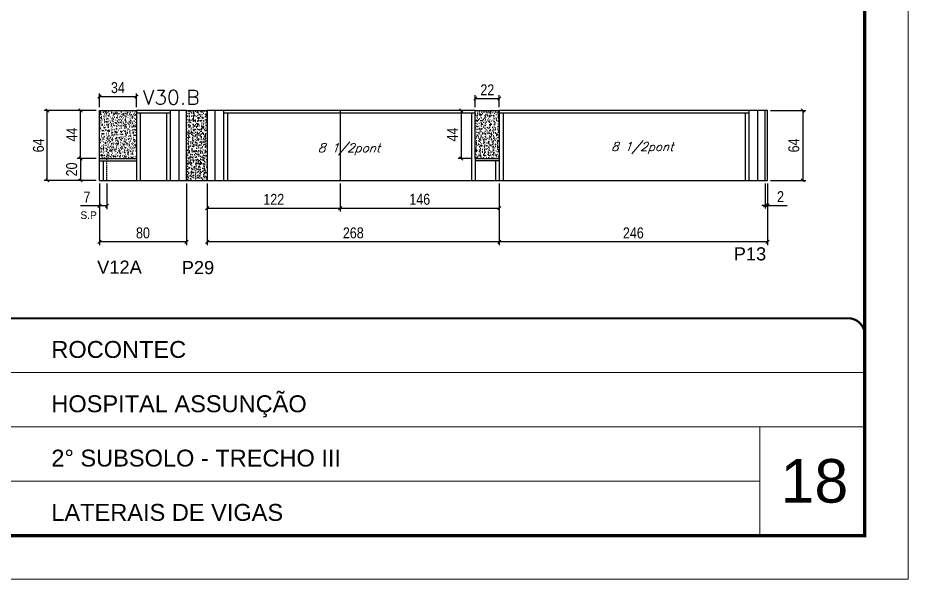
# Model space of a CAD drawing. Extents: x 137137 to 143418, y 10464 to 34486.
# Drawn here: x 139404 to 140221, y 28841 to 29356 of the extents above; entities that cross this region are included whole.
import ezdxf

# ---------------------------------------------------------------- set-up
doc = ezdxf.new("R2010")
doc.units = 0
for name, pattern in [('CONTINUO', [0]), ('DASHED', [0.75, 0.5, -0.25]), ('HIDDEN', [0.375, 0.25, -0.125])]:
    doc.linetypes.add(name, pattern=pattern)
doc.layers.add('00-FELIPE', color=2, linetype='Continuous', lineweight=13, plot=False)
for name, color, linetype in [('5', 5, 'Continuous'), ('COTA', 241, 'Continuous'), ('cotas', 4, 'Continuous'), ('Painéis', 200, 'Continuous'), ('SARR_2.2x7', 40, 'Continuous'), ('SARR_3.5x7', 81, 'Continuous'), ('texto', 7, 'Continuous')]:
    doc.layers.add(name, color=color, linetype=linetype)
for name, color, linetype, lineweight in [('CARIMBO', 255, 'Continuous', 9), ('Folhas', 255, 'Continuous', 9), ('SARRAFO DE PRESSAO', 251, 'DASHED', 9), ('Texto Seção', 7, 'Continuous', 15)]:
    doc.layers.add(name, color=color, linetype=linetype, lineweight=lineweight)
doc.styles.add('ARIAL', font='arial.ttf')
doc.styles.add('COTA TECNICA', font='techl___.ttf', dxfattribs={"height": 10})
doc.styles.add('REGUA-120', font='ROMANS.shx', dxfattribs={"height": 15})
doc.styles.add('Romans', font='romans.shx')
doc.styles.add('ROMAS860', font='ROMAS860.SHX')
doc.styles.get("Standard").update_dxf_attribs({"font": 'arial.ttf'})
doc.dimstyles.new('PAINEL', dxfattribs={"dimtxt": 10, "dimasz": 3, "dimexe": 3, "dimexo": 3, "dimgap": 3, "dimtad": 1, "dimdec": 1, "dimzin": 12, "dimdsep": 46, "dimtxsty": 'COTA TECNICA', "dimblk1": 'OBLIQUE', "dimblk2": 'OBLIQUE', "dimsah": 1, "dimcen": 0.9, "dimclrd": 4, "dimclre": 4, "dimclrt": 240, "dimadec": 1, "dimazin": 3, "dimtfac": 1, "dimtdec": 1, "dimtmove": 0, "dimatfit": 3, "dimfxl": 1, "dimtolj": 1, "dimtzin": 12, "dimarcsym": 0})
pattern_1 = [(50, (6294.8964, -1580.626), (5.46554007, -0.47817257), [0.5715, -6.2865]), (355, (6294.8964, -1580.626), (-1.05730264, 5.73170536), [0.4572, -5.02921753]), (100.4514447, (6295.352, -1580.666), (4.40823741, 5.25353256), [0.48570026, -5.34270734]), (46.1842, (6294.8964, -1579.102), (8.13237123, -1.26126984), [0.85725, -9.42975]), (96.6355576, (6295.574, -1579.207), (7.122124, 7.42278374), [0.7285507, -8.01406824]), (351.184151, (6294.8964, -1579.102), (7.122124, 7.42278374), [0.685799, -7.54379196]), (21, (6295.6584, -1579.483), (4.54843174, -3.06795595), [0.5715, -6.2865]), (326, (6295.6584, -1579.483), (1.85406085, 5.52563898), [0.4572, -5.0292]), (71.451445, (6296.0375, -1579.739), (6.40249258, 2.45768307), [0.48570026, -5.34269813]), (37.5, (6294.8964, -1580.6262), (0.092658098, 2.536651166), [0, -4.96824, 0, -5.1054, 0, -5.04825]), (7.5, (6294.8964, -1580.6262), (2.004589875, 3.005417245), [0, -2.91084, 0, -4.85394, 0, -1.92405]), (327.5, (6293.1972, -1580.6262), (4.067717855, -0.17186232), [0, -1.905, 0, -5.9436, 0, -7.8867]), (317.5, (6292.435, -1580.626), (4.44387544, 0.76279473), [0, -2.4765, 0, -3.94716, 0, -5.6007])]

# ---------------------------------------------------------------- blocks, each defined once
blk = doc.blocks.new('_Oblique')
at = {"color": 0, "linetype": 'ByBlock', "lineweight": -2}
blk.add_line((-0.5, -0.5), (0.5, 0.5), dxfattribs=at)
blk = doc.blocks.new('*D202')
at = {"layer": 'COTA', "color": 4, "linetype": 'ByBlock', "lineweight": -2, "transparency": 16777216}
for p, q in [((139478.57, 29204.17), (139478.57, 29180.74)), ((139485.57, 29204.17), (139485.57, 29180.74)), ((139478.57, 29183.74), (139461.27, 29183.74)), ((139485.57, 29183.74), (139478.57, 29183.74))]:
    blk.add_line(p, q, dxfattribs=at)
at = {"layer": 'Defpoints', "color": 0, "linetype": 'ByBlock', "transparency": 16777216}
for p in [(139478.57, 29207.17), (139485.57, 29207.17), (139485.57, 29183.74)]:
    blk.add_point(p, dxfattribs=at)
at = {"layer": 'COTA', "color": 4, "linetype": 'ByBlock', "lineweight": -2, "transparency": 16777216, "xscale": 3, "yscale": 3, "zscale": 3, "rotation": 180}
blk.add_blockref('_Oblique', (139478.57, 29183.74), dxfattribs=at)
at = {"layer": 'COTA', "color": 4, "linetype": 'ByBlock', "lineweight": -2, "transparency": 16777216, "xscale": 3, "yscale": 3, "zscale": 3}
blk.add_blockref('_Oblique', (139485.57, 29183.74), dxfattribs=at)
at = {"layer": 'COTA', "color": 240, "linetype": 'ByBlock', "transparency": 16777216, "insert": (139467.14, 29191.82), "char_height": 10, "attachment_point": 5, "style": 'COTA TECNICA'}
blk.add_mtext('\\A1;7', dxfattribs=at)
blk = doc.blocks.new('*D745')
at = {"layer": 'COTA', "color": 4, "linetype": 'ByBlock', "lineweight": -2, "transparency": 16777216}
for p, q in [((139845.57, 29204.17), (139845.57, 29147.81)), ((140091.57, 29204.17), (140091.57, 29147.81)), ((140091.57, 29150.81), (139845.57, 29150.81))]:
    blk.add_line(p, q, dxfattribs=at)
at = {"layer": 'Defpoints', "color": 0, "linetype": 'ByBlock', "transparency": 16777216}
for p in [(139845.57, 29207.17), (140091.57, 29207.17), (139845.57, 29150.81)]:
    blk.add_point(p, dxfattribs=at)
at = {"layer": 'COTA', "color": 4, "linetype": 'ByBlock', "lineweight": -2, "transparency": 16777216, "xscale": 3, "yscale": 3, "zscale": 3, "rotation": 180}
blk.add_blockref('_Oblique', (139845.57, 29150.81), dxfattribs=at)
at = {"layer": 'COTA', "color": 4, "linetype": 'ByBlock', "lineweight": -2, "transparency": 16777216, "xscale": 3, "yscale": 3, "zscale": 3}
blk.add_blockref('_Oblique', (140091.57, 29150.81), dxfattribs=at)
at = {"layer": 'COTA', "color": 240, "linetype": 'ByBlock', "transparency": 16777216, "insert": (139968.57, 29158.91), "char_height": 10, "attachment_point": 5, "style": 'COTA TECNICA'}
blk.add_mtext('\\A1;246', dxfattribs=at)
blk = doc.blocks.new('*D746')
at = {"layer": 'COTA', "color": 4, "linetype": 'ByBlock', "lineweight": -2, "transparency": 16777216}
for p, q in [((139577.57, 29204.17), (139577.57, 29147.81)), ((139845.57, 29204.17), (139845.57, 29147.81)), ((139845.57, 29150.81), (139577.57, 29150.81))]:
    blk.add_line(p, q, dxfattribs=at)
at = {"layer": 'Defpoints', "color": 0, "linetype": 'ByBlock', "transparency": 16777216}
for p in [(139577.57, 29207.17), (139845.57, 29207.17), (139577.57, 29150.81)]:
    blk.add_point(p, dxfattribs=at)
at = {"layer": 'COTA', "color": 4, "linetype": 'ByBlock', "lineweight": -2, "transparency": 16777216, "xscale": 3, "yscale": 3, "zscale": 3, "rotation": 180}
blk.add_blockref('_Oblique', (139577.57, 29150.81), dxfattribs=at)
at = {"layer": 'COTA', "color": 4, "linetype": 'ByBlock', "lineweight": -2, "transparency": 16777216, "xscale": 3, "yscale": 3, "zscale": 3}
blk.add_blockref('_Oblique', (139845.57, 29150.81), dxfattribs=at)
at = {"layer": 'COTA', "color": 240, "linetype": 'ByBlock', "transparency": 16777216, "insert": (139711.57, 29158.93), "char_height": 10, "attachment_point": 5, "style": 'COTA TECNICA'}
blk.add_mtext('\\A1;268', dxfattribs=at)
blk = doc.blocks.new('*D747')
at = {"layer": 'COTA', "color": 4, "linetype": 'ByBlock', "lineweight": -2, "transparency": 16777216}
for p, q in [((139478.57, 29204.17), (139478.57, 29147.81)), ((139558.57, 29204.17), (139558.57, 29147.81)), ((139558.57, 29150.81), (139478.57, 29150.81))]:
    blk.add_line(p, q, dxfattribs=at)
at = {"layer": 'Defpoints', "color": 0, "linetype": 'ByBlock', "transparency": 16777216}
for p in [(139478.57, 29207.17), (139558.57, 29207.17), (139478.57, 29150.81)]:
    blk.add_point(p, dxfattribs=at)
at = {"layer": 'COTA', "color": 4, "linetype": 'ByBlock', "lineweight": -2, "transparency": 16777216, "xscale": 3, "yscale": 3, "zscale": 3, "rotation": 180}
blk.add_blockref('_Oblique', (139478.57, 29150.81), dxfattribs=at)
at = {"layer": 'COTA', "color": 4, "linetype": 'ByBlock', "lineweight": -2, "transparency": 16777216, "xscale": 3, "yscale": 3, "zscale": 3}
blk.add_blockref('_Oblique', (139558.57, 29150.81), dxfattribs=at)
at = {"layer": 'COTA', "color": 240, "linetype": 'ByBlock', "transparency": 16777216, "insert": (139518.57, 29158.93), "char_height": 10, "attachment_point": 5, "style": 'COTA TECNICA'}
blk.add_mtext('\\A1;80', dxfattribs=at)
blk = doc.blocks.new('*D748')
at = {"layer": 'cotas', "color": 4, "linetype": 'ByBlock', "lineweight": -2, "transparency": 16777216}
for p, q in [((139478.57, 29274.17), (139478.57, 29286.95)), ((139478.57, 29283.95), (139512.57, 29283.95)), ((139512.57, 29274.17), (139512.57, 29286.95))]:
    blk.add_line(p, q, dxfattribs=at)
at = {"layer": 'Defpoints', "color": 0, "linetype": 'ByBlock', "transparency": 16777216}
for p in [(139512.57, 29283.95), (139478.57, 29271.17), (139512.57, 29271.17)]:
    blk.add_point(p, dxfattribs=at)
at = {"layer": 'cotas', "color": 4, "linetype": 'ByBlock', "lineweight": -2, "transparency": 16777216, "xscale": 3, "yscale": 3, "zscale": 3, "rotation": 180}
blk.add_blockref('_Oblique', (139478.57, 29283.95), dxfattribs=at)
at = {"layer": 'cotas', "color": 4, "linetype": 'ByBlock', "lineweight": -2, "transparency": 16777216, "xscale": 3, "yscale": 3, "zscale": 3}
blk.add_blockref('_Oblique', (139512.57, 29283.95), dxfattribs=at)
at = {"layer": 'cotas', "color": 240, "linetype": 'ByBlock', "transparency": 16777216, "insert": (139495.57, 29292.16), "char_height": 10, "attachment_point": 5, "style": 'COTA TECNICA'}
blk.add_mtext('\\A1;34', dxfattribs=at)
blk = doc.blocks.new('*D203')
at = {"layer": 'cotas', "color": 4, "linetype": 'ByBlock', "lineweight": -2, "transparency": 16777216}
for p, q in [((139475.57, 29227.17), (139458.28, 29227.17)), ((139461.28, 29227.17), (139461.28, 29207.17)), ((139475.57, 29207.17), (139458.28, 29207.17))]:
    blk.add_line(p, q, dxfattribs=at)
at = {"layer": 'Defpoints', "color": 0, "linetype": 'ByBlock', "transparency": 16777216}
for p in [(139478.57, 29227.17), (139461.28, 29207.17), (139478.57, 29207.17)]:
    blk.add_point(p, dxfattribs=at)
at = {"layer": 'cotas', "color": 4, "linetype": 'ByBlock', "lineweight": -2, "transparency": 16777216, "xscale": 3, "yscale": 3, "zscale": 3}
for p, rotation in [((139461.28, 29227.17), 90), ((139461.28, 29207.17), 270)]:
    blk.add_blockref('_Oblique', p, dxfattribs=dict(at, rotation=rotation))
at = {"layer": 'cotas', "color": 240, "linetype": 'ByBlock', "transparency": 16777216, "insert": (139453.18, 29217.17), "char_height": 10, "attachment_point": 5, "rotation": 90, "style": 'COTA TECNICA'}
blk.add_mtext('\\A1;20', dxfattribs=at)
blk = doc.blocks.new('*D749')
at = {"layer": 'cotas', "color": 4, "linetype": 'ByBlock', "lineweight": -2, "transparency": 16777216}
for p, q in [((139475.57, 29271.17), (139458.28, 29271.17)), ((139461.28, 29227.17), (139461.28, 29271.17)), ((139475.57, 29227.17), (139458.28, 29227.17))]:
    blk.add_line(p, q, dxfattribs=at)
at = {"layer": 'Defpoints', "color": 0, "linetype": 'ByBlock', "transparency": 16777216}
for p in [(139461.28, 29271.17), (139478.57, 29271.17), (139478.57, 29227.17)]:
    blk.add_point(p, dxfattribs=at)
at = {"layer": 'cotas', "color": 4, "linetype": 'ByBlock', "lineweight": -2, "transparency": 16777216, "xscale": 3, "yscale": 3, "zscale": 3}
for p, rotation in [((139461.28, 29271.17), 90), ((139461.28, 29227.17), 270)]:
    blk.add_blockref('_Oblique', p, dxfattribs=dict(at, rotation=rotation))
at = {"layer": 'cotas', "color": 240, "linetype": 'ByBlock', "transparency": 16777216, "insert": (139453.21, 29249.17), "char_height": 10, "attachment_point": 5, "rotation": 90, "style": 'COTA TECNICA'}
blk.add_mtext('\\A1;44', dxfattribs=at)
blk = doc.blocks.new('*D204')
at = {"layer": 'cotas', "color": 4, "linetype": 'ByBlock', "lineweight": -2, "transparency": 16777216}
for p, q in [((139475.57, 29271.17), (139427.81, 29271.17)), ((139430.81, 29207.17), (139430.81, 29271.17)), ((139475.57, 29207.17), (139427.81, 29207.17))]:
    blk.add_line(p, q, dxfattribs=at)
at = {"layer": 'Defpoints', "color": 0, "linetype": 'ByBlock', "transparency": 16777216}
for p in [(139430.81, 29271.17), (139478.57, 29271.17), (139478.57, 29207.17)]:
    blk.add_point(p, dxfattribs=at)
at = {"layer": 'cotas', "color": 4, "linetype": 'ByBlock', "lineweight": -2, "transparency": 16777216, "xscale": 3, "yscale": 3, "zscale": 3}
for p, rotation in [((139430.81, 29271.17), 90), ((139430.81, 29207.17), 270)]:
    blk.add_blockref('_Oblique', p, dxfattribs=dict(at, rotation=rotation))
at = {"layer": 'cotas', "color": 240, "linetype": 'ByBlock', "transparency": 16777216, "insert": (139422.7, 29239.17), "char_height": 10, "attachment_point": 5, "rotation": 90, "style": 'COTA TECNICA'}
blk.add_mtext('\\A1;64', dxfattribs=at)
blk = doc.blocks.new('*D750')
at = {"layer": 'cotas', "color": 4, "linetype": 'ByBlock', "lineweight": -2, "transparency": 16777216}
for p, q in [((139820.57, 29271.17), (139807.67, 29271.17)), ((139810.67, 29271.17), (139810.67, 29227.17)), ((139820.57, 29227.17), (139807.67, 29227.17))]:
    blk.add_line(p, q, dxfattribs=at)
at = {"layer": 'Defpoints', "color": 0, "linetype": 'ByBlock', "transparency": 16777216}
for p in [(139823.57, 29271.17), (139810.67, 29227.17), (139823.57, 29227.17)]:
    blk.add_point(p, dxfattribs=at)
at = {"layer": 'cotas', "color": 4, "linetype": 'ByBlock', "lineweight": -2, "transparency": 16777216, "xscale": 3, "yscale": 3, "zscale": 3}
for p, rotation in [((139810.67, 29271.17), 90), ((139810.67, 29227.17), 270)]:
    blk.add_blockref('_Oblique', p, dxfattribs=dict(at, rotation=rotation))
at = {"layer": 'cotas', "color": 240, "linetype": 'ByBlock', "transparency": 16777216, "insert": (139802.6, 29249.17), "char_height": 10, "attachment_point": 5, "rotation": 90, "style": 'COTA TECNICA'}
blk.add_mtext('\\A1;44', dxfattribs=at)
blk = doc.blocks.new('*D751')
at = {"layer": 'cotas', "color": 4, "linetype": 'ByBlock', "lineweight": -2, "transparency": 16777216}
for p, q in [((139823.57, 29274.17), (139823.57, 29285.18)), ((139845.57, 29274.17), (139845.57, 29285.18)), ((139823.57, 29282.18), (139845.57, 29282.18))]:
    blk.add_line(p, q, dxfattribs=at)
at = {"layer": 'Defpoints', "color": 0, "linetype": 'ByBlock', "transparency": 16777216}
for p in [(139845.57, 29282.18), (139823.57, 29271.17), (139845.57, 29271.17)]:
    blk.add_point(p, dxfattribs=at)
at = {"layer": 'cotas', "color": 4, "linetype": 'ByBlock', "lineweight": -2, "transparency": 16777216, "xscale": 3, "yscale": 3, "zscale": 3, "rotation": 180}
blk.add_blockref('_Oblique', (139823.57, 29282.18), dxfattribs=at)
at = {"layer": 'cotas', "color": 4, "linetype": 'ByBlock', "lineweight": -2, "transparency": 16777216, "xscale": 3, "yscale": 3, "zscale": 3}
blk.add_blockref('_Oblique', (139845.57, 29282.18), dxfattribs=at)
at = {"layer": 'cotas', "color": 240, "linetype": 'ByBlock', "transparency": 16777216, "insert": (139834.57, 29290.18), "char_height": 10, "attachment_point": 5, "style": 'COTA TECNICA'}
blk.add_mtext('\\A1;22', dxfattribs=at)
blk = doc.blocks.new('*D752')
at = {"layer": 'cotas', "color": 4, "linetype": 'ByBlock', "lineweight": -2, "transparency": 16777216}
for p, q in [((140094.57, 29271.17), (140126.99, 29271.17)), ((140123.99, 29271.17), (140123.99, 29207.17)), ((140094.57, 29207.17), (140126.99, 29207.17))]:
    blk.add_line(p, q, dxfattribs=at)
at = {"layer": 'Defpoints', "color": 0, "linetype": 'ByBlock', "transparency": 16777216}
for p in [(140091.57, 29271.17), (140091.57, 29207.17), (140123.99, 29207.17)]:
    blk.add_point(p, dxfattribs=at)
at = {"layer": 'cotas', "color": 4, "linetype": 'ByBlock', "lineweight": -2, "transparency": 16777216, "xscale": 3, "yscale": 3, "zscale": 3}
for p, rotation in [((140123.99, 29271.17), 90), ((140123.99, 29207.17), 270)]:
    blk.add_blockref('_Oblique', p, dxfattribs=dict(at, rotation=rotation))
at = {"layer": 'cotas', "color": 240, "linetype": 'ByBlock', "transparency": 16777216, "insert": (140115.89, 29239.17), "char_height": 10, "attachment_point": 5, "rotation": 90, "style": 'COTA TECNICA'}
blk.add_mtext('\\A1;64', dxfattribs=at)
blk = doc.blocks.new('*D753')
at = {"layer": 'cotas', "color": 4, "linetype": 'ByBlock', "lineweight": -2, "transparency": 16777216}
for p, q in [((139577.57, 29204.17), (139577.57, 29178.67)), ((139699.57, 29204.17), (139699.57, 29178.67)), ((139577.57, 29181.67), (139699.57, 29181.67))]:
    blk.add_line(p, q, dxfattribs=at)
at = {"layer": 'Defpoints', "color": 0, "linetype": 'ByBlock', "transparency": 16777216}
for p in [(139577.57, 29207.17), (139699.57, 29207.17), (139699.57, 29181.67)]:
    blk.add_point(p, dxfattribs=at)
at = {"layer": 'cotas', "color": 4, "linetype": 'ByBlock', "lineweight": -2, "transparency": 16777216, "xscale": 3, "yscale": 3, "zscale": 3, "rotation": 180}
blk.add_blockref('_Oblique', (139577.57, 29181.67), dxfattribs=at)
at = {"layer": 'cotas', "color": 4, "linetype": 'ByBlock', "lineweight": -2, "transparency": 16777216, "xscale": 3, "yscale": 3, "zscale": 3}
blk.add_blockref('_Oblique', (139699.57, 29181.67), dxfattribs=at)
at = {"layer": 'cotas', "color": 240, "linetype": 'ByBlock', "transparency": 16777216, "insert": (139638.57, 29189.73), "char_height": 10, "attachment_point": 5, "style": 'COTA TECNICA'}
blk.add_mtext('\\A1;122', dxfattribs=at)
blk = doc.blocks.new('*D205')
at = {"layer": 'cotas', "color": 4, "linetype": 'ByBlock', "lineweight": -2, "transparency": 16777216}
for p, q in [((139699.57, 29204.17), (139699.57, 29178.67)), ((139845.57, 29204.17), (139845.57, 29178.67)), ((139699.57, 29181.67), (139845.57, 29181.67))]:
    blk.add_line(p, q, dxfattribs=at)
at = {"layer": 'Defpoints', "color": 0, "linetype": 'ByBlock', "transparency": 16777216}
for p in [(139699.57, 29207.17), (139845.57, 29207.17), (139845.57, 29181.67)]:
    blk.add_point(p, dxfattribs=at)
at = {"layer": 'cotas', "color": 4, "linetype": 'ByBlock', "lineweight": -2, "transparency": 16777216, "xscale": 3, "yscale": 3, "zscale": 3, "rotation": 180}
blk.add_blockref('_Oblique', (139699.57, 29181.67), dxfattribs=at)
at = {"layer": 'cotas', "color": 4, "linetype": 'ByBlock', "lineweight": -2, "transparency": 16777216, "xscale": 3, "yscale": 3, "zscale": 3}
blk.add_blockref('_Oblique', (139845.57, 29181.67), dxfattribs=at)
at = {"layer": 'cotas', "color": 240, "linetype": 'ByBlock', "transparency": 16777216, "insert": (139772.57, 29189.77), "char_height": 10, "attachment_point": 5, "style": 'COTA TECNICA'}
blk.add_mtext('\\A1;146', dxfattribs=at)
blk = doc.blocks.new('9999999999')
at = {"color": 30, "linetype": 'CONTINUO'}
for p, q in [((98564.56, 34379.64), (99583.98, 34379.64)), ((98564.56, 34329.83), (99487.98, 34329.83)), ((99583.98, 34329.83), (99487.98, 34329.83)), ((99487.98, 34329.83), (99487.98, 34230.21)), ((98564.56, 34280.02), (99487.98, 34280.02))]:
    blk.add_line(p, q, dxfattribs=at)
at = {"color": 30, "linetype": 'CONTINUO', "const_width": 2}
blk.add_lwpolyline([(99583.98, 34230.21), (99583.98, 34414.45, 0.414214), (99568.98, 34429.45), (98228.98, 34429.45, 0.414214), (98213.98, 34414.45), (98213.98, 34245.21, 0.414214), (98228.98, 34230.21), (99583.98, 34230.21)], format="xyb", dxfattribs=at)
at = {"layer": 'Folhas'}
blk.add_lwpolyline([(98138.98, 34190.21), (99623.98, 34190.21), (99623.98, 35240.21), (98138.98, 35240.21)], close=True, dxfattribs=at)
at = {"layer": 'Folhas', "color": 30, "const_width": 3}
blk.add_lwpolyline([(98213.98, 34230.21), (99583.98, 34230.21), (99583.98, 35200.21), (98213.98, 35200.21)], close=True, dxfattribs=at)
at = {"color": 7, "linetype": 'Continuous', "ltscale": 5, "style": 'ARIAL'}
for s, height, p in [('ROCONTEC', 15.483, (98837.68, 34393.13)), ('HOSPITAL ASSUNÇÃO', 15.4829, (98837.68, 34343.32)), ('2° SUBSOLO - TRECHO III', 15.4829, (98837.68, 34293.51)), ('LATERAIS DE VIGAS', 15.4829, (98837.68, 34243.7))]:
    blk.add_text(s, height=height, dxfattribs=at).set_placement(p)
blk = doc.blocks.new('*D913')
at = {"layer": '00-FELIPE', "color": 4, "lineweight": -2, "transparency": 16777216}
for p, q in [((140089.57, 29204.17), (140089.57, 29181.26)), ((140091.57, 29204.17), (140091.57, 29181.26)), ((140089.57, 29184.26), (140086.57, 29184.26)), ((140089.57, 29184.26), (140091.57, 29184.26)), ((140091.57, 29184.26), (140109.69, 29184.26))]:
    blk.add_line(p, q, dxfattribs=at)
at = {"layer": 'Defpoints', "color": 0, "transparency": 16777216}
for p in [(140089.57, 29207.17), (140091.57, 29207.17), (140091.57, 29184.26)]:
    blk.add_point(p, dxfattribs=at)
at = {"layer": '00-FELIPE', "color": 4, "lineweight": -2, "transparency": 16777216, "xscale": 3, "yscale": 3, "zscale": 3}
blk.add_blockref('_Oblique', (140089.57, 29184.26), dxfattribs=at)
at = {"layer": '00-FELIPE', "color": 4, "lineweight": -2, "transparency": 16777216, "xscale": 3, "yscale": 3, "zscale": 3, "rotation": 180}
blk.add_blockref('_Oblique', (140091.57, 29184.26), dxfattribs=at)
at = {"layer": '00-FELIPE', "color": 240, "transparency": 16777216, "insert": (140103.63, 29192.26), "char_height": 10, "attachment_point": 5, "style": 'COTA TECNICA'}
blk.add_mtext('\\A1;2', dxfattribs=at)

msp = doc.modelspace()

# ---------------------------------------------------------------- hatches: boundary and pattern name
at = {"layer": 'COTA', "linetype": 'ByBlock'}
h = msp.add_hatch(dxfattribs=at)
h.set_pattern_fill('AR-CONC', color=256, scale=0.03)
h.set_pattern_definition(pattern_1)
h.paths.add_polyline_path([(139512.57, 29271.17), (139478.57, 29271.17), (139478.57, 29227.17), (139512.57, 29227.17)])
h = msp.add_hatch(dxfattribs=at)
h.set_pattern_fill('AR-CONC', color=256, scale=0.03)
h.set_pattern_definition(pattern_1)
h.paths.add_polyline_path([(139558.57, 29207.17), (139577.57, 29207.17), (139577.57, 29271.17), (139558.57, 29271.17)])
h = msp.add_hatch(dxfattribs=at)
h.set_pattern_fill('AR-CONC', color=256, scale=0.03)
h.set_pattern_definition(pattern_1)
h.paths.add_polyline_path([(139823.57, 29227.17), (139845.57, 29227.17), (139845.57, 29271.17), (139823.57, 29271.17)])

# ---------------------------------------------------------------- linework, layer by layer
for p, q in [((139478.57, 29271.17), (139512.57, 29271.17)), ((139478.57, 29227.17), (139478.57, 29271.17)), ((139558.57, 29271.17), (139577.57, 29271.17)), ((139823.57, 29271.17), (139845.57, 29271.17)), ((139558.57, 29207.17), (139577.57, 29207.17))]:
    msp.add_line(p, q, dxfattribs=at)
at = {"layer": 'Painéis', "linetype": 'ByBlock'}
for p, q in [((139512.57, 29271.17), (139512.57, 29227.17)), ((139558.57, 29271.17), (139512.57, 29271.17)), ((139558.57, 29207.17), (139558.57, 29271.17)), ((139577.57, 29271.17), (139577.57, 29207.17)), ((139823.57, 29271.17), (139577.57, 29271.17)), ((139699.57, 29271.17), (139699.57, 29207.17)), ((139823.57, 29227.17), (139823.57, 29271.17)), ((139845.57, 29271.17), (139845.57, 29207.17)), ((140091.57, 29271.17), (139845.57, 29271.17)), ((140089.57, 29207.17), (140089.57, 29271.17)), ((140091.57, 29207.17), (140091.57, 29271.17)), ((139478.57, 29227.17), (139512.57, 29227.17)), ((139478.57, 29207.17), (139478.57, 29227.17)), ((139823.57, 29227.17), (139845.57, 29227.17)), ((139478.57, 29207.17), (139558.57, 29207.17)), ((139577.57, 29207.17), (139845.57, 29207.17)), ((139845.57, 29207.17), (140091.57, 29207.17))]:
    msp.add_line(p, q, dxfattribs=at)
at = {"layer": 'SARR_2.2x7', "linetype": 'Continuous'}
for p, q in [((139512.57, 29268.97), (139543.57, 29268.97)), ((139551.57, 29271.17), (139551.57, 29207.17)), ((139584.57, 29271.17), (139584.57, 29207.17)), ((139592.57, 29268.97), (139823.57, 29268.97)), ((139845.57, 29268.97), (140074.57, 29268.97)), ((140082.57, 29271.17), (140082.57, 29207.17)), ((139478.57, 29224.97), (139512.57, 29224.97)), ((139845.57, 29224.97), (139823.57, 29224.97))]:
    msp.add_line(p, q, dxfattribs=at)
at = {"layer": 'SARR_2.2x7', "linetype": 'HIDDEN', "ltscale": 5}
msp.add_line((139485.57, 29207.17), (139485.57, 29227.17), dxfattribs=at)
at = {"layer": 'SARR_3.5x7'}
for p, q in [((139516.07, 29268.97), (139516.07, 29207.17)), ((139540.07, 29268.97), (139540.07, 29207.17)), ((139543.57, 29271.17), (139543.57, 29207.17)), ((139592.57, 29271.17), (139592.57, 29207.17)), ((139596.07, 29268.97), (139596.07, 29207.17)), ((139820.07, 29268.97), (139820.07, 29207.17)), ((139849.07, 29268.97), (139849.07, 29207.17)), ((140071.07, 29268.97), (140071.07, 29207.17)), ((140074.57, 29271.17), (140074.57, 29207.17)), ((139512.57, 29227.17), (139512.57, 29207.17)), ((139823.57, 29227.17), (139823.57, 29207.17)), ((139482.07, 29224.97), (139482.07, 29207.17)), ((139842.07, 29224.97), (139842.07, 29207.17))]:
    msp.add_line(p, q, dxfattribs=at)

# ---------------------------------------------------------------- block references
at = {"layer": 'SARRAFO DE PRESSAO', "color": 6, "linetype": 'ByBlock'}
msp.add_blockref('9999999999', (40596.81, -5348.73), dxfattribs=at)

# ---------------------------------------------------------------- texts
at = {"layer": '5', "linetype": 'Continuous'}
for s, p in [('P13', (140060.67, 29133.78)), ('V12A', (139476.52, 29121.6)), ('P29', (139554.12, 29121.21))]:
    msp.add_text(s, height=12, rotation=359.99996, dxfattribs=at).set_placement(p)
at = {"layer": 'CARIMBO', "style": 'ARIAL'}
msp.add_text('18', height=40, dxfattribs=at).set_placement((140103.65, 28911.62))
at = {"layer": 'texto', "color": 2, "char_height": 8, "attachment_point": 5, "style": 'Romans'}
for insert in [(139976.76, 29236.83), (139707.71, 29235.63)]:
    msp.add_mtext('{\\Q19;\\C256;8 1/2pont}', dxfattribs=dict(at, insert=insert))
at = {"layer": 'texto', "color": 4, "insert": (139468.71, 29175.2), "char_height": 7, "attachment_point": 5, "style": 'ROMAS860'}
msp.add_mtext('S.P', dxfattribs=at)
at = {"layer": 'Texto Seção', "style": 'REGUA-120', "width": 1.05}
msp.add_text('V30.B', height=13, dxfattribs=at).set_placement((139518.45, 29276.84))

# ---------------------------------------------------------------- dimensions: what is measured, and where the dimension line sits
at = {"layer": '00-FELIPE'}
dim = msp.add_linear_dim(base=(140091.57, 29184.26), p1=(140089.57, 29207.17), p2=(140091.57, 29207.17), dimstyle='PAINEL', dxfattribs=at)
dim.commit()
dim.dimension.update_dxf_attribs({"geometry": '*D913', "text_midpoint": (140103.63, 29192.26)})
at = {"layer": 'COTA', "linetype": 'ByBlock'}
dim = msp.add_linear_dim(base=(139485.57, 29183.74), p1=(139478.57, 29207.17), p2=(139485.57, 29207.17), angle=180, dimstyle='PAINEL', dxfattribs=at)
dim.commit()
dim.dimension.update_dxf_attribs({"geometry": '*D202', "text_midpoint": (139467.14, 29183.74), "dimtype": 160})
for p1, p2, picture, middle in [((139558.57, 29207.17), (139478.57, 29207.17), '*D747', (139518.57, 29158.93)), ((139845.57, 29207.17), (139577.57, 29207.17), '*D746', (139711.57, 29158.93)), ((140091.57, 29207.17), (139845.57, 29207.17), '*D745', (139968.57, 29158.91))]:
    dim = msp.add_aligned_dim(p1=p1, p2=p2, distance=56.36, dimstyle='PAINEL', dxfattribs=at)
    dim.commit()
    dim.dimension.update_dxf_attribs({"geometry": picture, "text_midpoint": middle})
at = {"layer": 'cotas', "linetype": 'ByBlock'}
for base, p1, p2, picture, middle in [((139512.57, 29283.95), (139478.57, 29271.17), (139512.57, 29271.17), '*D748', (139495.57, 29292.16)), ((139845.57, 29282.18), (139823.57, 29271.17), (139845.57, 29271.17), '*D751', (139834.57, 29290.18)), ((139699.57, 29181.67), (139577.57, 29207.17), (139699.57, 29207.17), '*D753', (139638.57, 29189.73)), ((139845.57, 29181.67), (139699.57, 29207.17), (139845.57, 29207.17), '*D205', (139772.57, 29189.77))]:
    dim = msp.add_linear_dim(base=base, p1=p1, p2=p2, dimstyle='PAINEL', dxfattribs=at)
    dim.commit()
    dim.dimension.update_dxf_attribs({"geometry": picture, "text_midpoint": middle})
for base, p1, p2, picture, middle in [((139430.81, 29271.17), (139478.57, 29207.17), (139478.57, 29271.17), '*D204', (139422.7, 29239.17)), ((139461.28, 29271.17), (139478.57, 29227.17), (139478.57, 29271.17), '*D749', (139453.21, 29249.17)), ((139810.67, 29227.17), (139823.57, 29271.17), (139823.57, 29227.17), '*D750', (139802.6, 29249.17)), ((140123.99, 29207.17), (140091.57, 29271.17), (140091.57, 29207.17), '*D752', (140115.89, 29239.17))]:
    dim = msp.add_linear_dim(base=base, p1=p1, p2=p2, angle=90, dimstyle='PAINEL', dxfattribs=at)
    dim.commit()
    dim.dimension.update_dxf_attribs({"geometry": picture, "text_midpoint": middle})
dim = msp.add_linear_dim(base=(139461.28, 29207.17), p1=(139478.57, 29227.17), p2=(139478.57, 29207.17), angle=90, dimstyle='PAINEL', dxfattribs=at)
dim.commit()
dim.dimension.update_dxf_attribs({"geometry": '*D203', "text_midpoint": (139461.28, 29217.17), "dimtype": 160})

doc.saveas('drawing.dxf')
